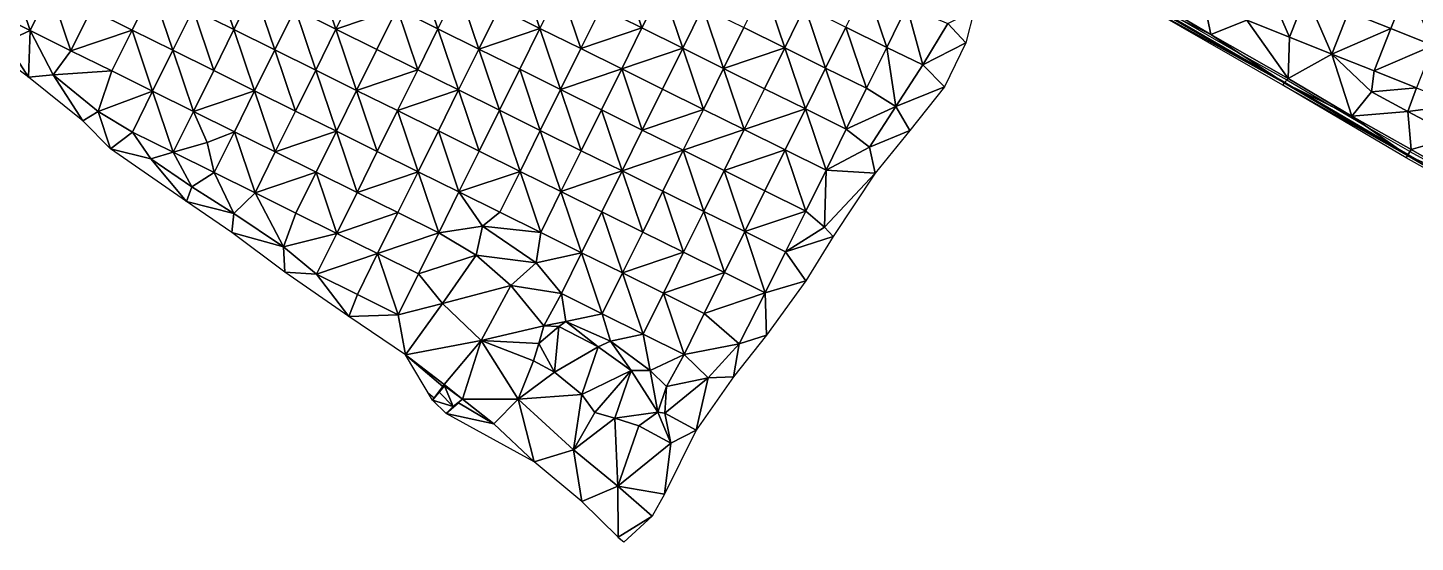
# Model space of a CAD drawing. Extents: x 452550 to 453808, y 451368 to 453069.
# Drawn here: x 453082.1 to 453386.4, y 452101.8 to 452214.6 of the extents above; entities that cross this region are included whole.
import ezdxf

# ---------------------------------------------------------------- set-up
doc = ezdxf.new("R2010")
doc.units = 0
doc.header["$LTSCALE"] = 0.35
doc.header["$MEASUREMENT"] = 0
doc.linetypes.add('DASHED', pattern=[5442.857143, 3628.571429, -1814.285714])
doc.layers.add('Default', color=42, linetype='Continuous', lineweight=25)
doc.layers.add('FPS_Contours-Minor', color=40, linetype='DASHED', lineweight=25)

msp = doc.modelspace()

# ---------------------------------------------------------------- linework, layer by layer
at = {"layer": 'Default', "color": 8, "linetype": 'Continuous', "lineweight": 25}
for points in [[(453082.63, 452213.98, 14.28), (453073.67, 452218.42, 14.36), (453078.1, 452227.38, 14.29)], [(453087.07, 452222.94, 14.29), (453082.63, 452213.98, 14.28), (453078.1, 452227.38, 14.29)], [(453127.35, 452214.16, 14.28), (453118.39, 452218.6, 14.31), (453122.82, 452227.56, 14.31)], [(453131.79, 452223.13, 14.29), (453127.35, 452214.16, 14.28), (453122.82, 452227.56, 14.31)], [(453149.71, 452214.25, 14.26), (453140.75, 452218.69, 14.27), (453145.18, 452227.65, 14.27)], [(453154.15, 452223.22, 14.27), (453149.71, 452214.25, 14.26), (453145.18, 452227.65, 14.27)], [(453172.07, 452214.35, 14.23), (453163.11, 452218.78, 14.26), (453167.55, 452227.74, 14.21)], [(453176.51, 452223.31, 14.18), (453172.07, 452214.35, 14.23), (453167.55, 452227.74, 14.21)], [(453194.43, 452214.44, 14.18), (453185.47, 452218.87, 14.18), (453189.91, 452227.83, 14.21)], [(453198.87, 452223.4, 14.23), (453194.43, 452214.44, 14.18), (453189.91, 452227.83, 14.21)], [(453216.79, 452214.53, 14.23), (453207.83, 452218.96, 14.23), (453212.27, 452227.93, 14.24)], [(453221.23, 452223.49, 14.23), (453216.79, 452214.53, 14.23), (453212.27, 452227.93, 14.24)], [(453349.47, 452216.22, 14.19), (453353.17, 452225.51, 14.12), (453358.76, 452212.52, 14.16)], [(453353.17, 452225.51, 14.12), (453362.46, 452221.81, 14.13), (453358.76, 452212.52, 14.16)], [(453091.59, 452209.55, 14.27), (453082.63, 452213.98, 14.28), (453087.07, 452222.94, 14.29)], [(453096.03, 452218.51, 14.29), (453091.59, 452209.55, 14.27), (453087.07, 452222.94, 14.29)], [(453104.99, 452214.07, 14.27), (453096.03, 452218.51, 14.29), (453109.43, 452223.04, 14.31)], [(453113.95, 452209.64, 14.26), (453104.99, 452214.07, 14.27), (453109.43, 452223.04, 14.31)], [(453118.39, 452218.6, 14.31), (453113.95, 452209.64, 14.26), (453109.43, 452223.04, 14.31)], [(453136.31, 452209.73, 14.27), (453127.35, 452214.16, 14.28), (453131.79, 452223.13, 14.29)], [(453140.75, 452218.69, 14.27), (453136.31, 452209.73, 14.27), (453131.79, 452223.13, 14.29)], [(453163.11, 452218.78, 14.26), (453149.71, 452214.25, 14.26), (453154.15, 452223.22, 14.27)], [(453181.03, 452209.91, 14.23), (453172.07, 452214.35, 14.23), (453176.51, 452223.31, 14.18)], [(453185.47, 452218.87, 14.18), (453181.03, 452209.91, 14.23), (453176.51, 452223.31, 14.18)], [(453203.39, 452210, 14.18), (453194.43, 452214.44, 14.18), (453198.87, 452223.4, 14.23)], [(453207.83, 452218.96, 14.23), (453203.39, 452210, 14.18), (453198.87, 452223.4, 14.23)], [(453225.76, 452210.09, 14.22), (453216.79, 452214.53, 14.23), (453221.23, 452223.49, 14.23)], [(453230.19, 452219.05, 14.21), (453225.76, 452210.09, 14.22), (453221.23, 452223.49, 14.23)], [(453248.12, 452210.18, 14.15), (453239.15, 452214.62, 14.18), (453243.59, 452223.58, 14.2)], [(453252.55, 452219.14, 14.19), (453248.12, 452210.18, 14.15), (453243.59, 452223.58, 14.2)], [(453270.48, 452210.27, 14.18), (453261.51, 452214.71, 14.18), (453265.95, 452223.67, 14.15)], [(453274.91, 452219.23, 14.13), (453270.48, 452210.27, 14.18), (453265.95, 452223.67, 14.15)], [(453357.6, 452202.5, 13.35), (453323.94, 452221.22, 13.25), (453324.23, 452221.75, 13.25)], [(453357.6, 452202.5, 13.35), (453357.3, 452201.98, 13.35), (453323.94, 452221.22, 13.25)], [(453324.23, 452221.75, 13.25), (453325.51, 452222.5, 14.33), (453341.53, 452213.09, 14.43)], [(453341.53, 452213.09, 14.43), (453357.6, 452202.5, 13.35), (453324.23, 452221.75, 13.25)], [(453340.18, 452219.92, 14.21), (453341.53, 452213.09, 14.43), (453325.51, 452222.5, 14.33)], [(453358.76, 452212.52, 14.16), (453362.46, 452221.81, 14.13), (453368.05, 452208.82, 14.14)], [(453362.46, 452221.81, 14.13), (453371.75, 452218.1, 14.13), (453368.05, 452208.82, 14.14)], [(453371.75, 452218.1, 14.13), (453384.74, 452223.69, 14.1), (453381.04, 452214.4, 14.08)], [(453381.04, 452214.4, 14.08), (453384.74, 452223.69, 14.1), (453390.33, 452210.7, 14.04)], [(453384.74, 452223.69, 14.1), (453394.03, 452219.99, 14.02), (453390.33, 452210.7, 14.04)], [(453073.67, 452218.42, 14.36), (453082.63, 452213.98, 14.28), (453077.34, 452211.49, 14.37)], [(453104.99, 452214.07, 14.27), (453091.59, 452209.55, 14.27), (453096.03, 452218.51, 14.29)], [(453122.91, 452205.2, 14.24), (453113.95, 452209.64, 14.26), (453118.39, 452218.6, 14.31)], [(453127.35, 452214.16, 14.28), (453122.91, 452205.2, 14.24), (453118.39, 452218.6, 14.31)], [(453145.28, 452205.29, 14.26), (453136.31, 452209.73, 14.27), (453140.75, 452218.69, 14.27)], [(453149.71, 452214.25, 14.26), (453145.28, 452205.29, 14.26), (453140.75, 452218.69, 14.27)], [(453158.67, 452209.82, 14.26), (453149.71, 452214.25, 14.26), (453163.11, 452218.78, 14.26)], [(453167.64, 452205.38, 14.23), (453158.67, 452209.82, 14.26), (453163.11, 452218.78, 14.26)], [(453172.07, 452214.35, 14.23), (453167.64, 452205.38, 14.23), (453163.11, 452218.78, 14.26)], [(453194.43, 452214.44, 14.18), (453181.03, 452209.91, 14.23), (453185.47, 452218.87, 14.18)], [(453216.79, 452214.53, 14.23), (453203.39, 452210, 14.18), (453207.83, 452218.96, 14.23)], [(453234.72, 452205.66, 14.22), (453225.76, 452210.09, 14.22), (453230.19, 452219.05, 14.21)], [(453239.15, 452214.62, 14.18), (453234.72, 452205.66, 14.22), (453230.19, 452219.05, 14.21)], [(453257.08, 452205.75, 14.15), (453248.12, 452210.18, 14.15), (453252.55, 452219.14, 14.19)], [(453261.51, 452214.71, 14.18), (453257.08, 452205.75, 14.15), (453252.55, 452219.14, 14.19)], [(453270.48, 452210.27, 14.18), (453274.91, 452219.23, 14.13), (453278.41, 452206.43, 14.11)], [(453274.91, 452219.23, 14.13), (453283.85, 452215.49, 14.11), (453278.41, 452206.43, 14.11)], [(453283.85, 452215.49, 14.11), (453289.68, 452218.45, 14.1), (453287.79, 452211.27, 14.12)], [(453340.18, 452219.92, 14.21), (453349.47, 452216.22, 14.19), (453341.53, 452213.09, 14.43)], [(453371.75, 452218.1, 14.13), (453381.04, 452214.4, 14.08), (453368.05, 452208.82, 14.14)], [(453278.41, 452206.43, 14.11), (453283.85, 452215.49, 14.11), (453287.79, 452211.27, 14.12)], [(453349.47, 452216.22, 14.19), (453358.51, 452203.47, 14.3), (453341.53, 452213.09, 14.43)], [(453349.47, 452216.22, 14.19), (453358.76, 452212.52, 14.16), (453358.51, 452203.47, 14.3)], [(453077.34, 452211.49, 14.37), (453082.29, 452203.77, 14.46), (453069.14, 452213.59, 14.45)], [(453077.34, 452211.49, 14.37), (453082.63, 452213.98, 14.28), (453082.29, 452203.77, 14.46)], [(453082.63, 452213.98, 14.28), (453087.74, 452204.26, 14.34), (453082.29, 452203.77, 14.46)], [(453082.63, 452213.98, 14.28), (453091.59, 452209.55, 14.27), (453087.74, 452204.26, 14.34)], [(453100.55, 452205.11, 14.22), (453091.59, 452209.55, 14.27), (453104.99, 452214.07, 14.27)], [(453109.52, 452200.68, 14.2), (453100.55, 452205.11, 14.22), (453104.99, 452214.07, 14.27)], [(453113.95, 452209.64, 14.26), (453109.52, 452200.68, 14.2), (453104.99, 452214.07, 14.27)], [(453131.88, 452200.77, 14.23), (453122.91, 452205.2, 14.24), (453127.35, 452214.16, 14.28)], [(453136.31, 452209.73, 14.27), (453131.88, 452200.77, 14.23), (453127.35, 452214.16, 14.28)], [(453154.24, 452200.86, 14.28), (453145.28, 452205.29, 14.26), (453149.71, 452214.25, 14.26)], [(453158.67, 452209.82, 14.26), (453154.24, 452200.86, 14.28), (453149.71, 452214.25, 14.26)], [(453176.6, 452200.95, 14.24), (453167.64, 452205.38, 14.23), (453172.07, 452214.35, 14.23)], [(453181.03, 452209.91, 14.23), (453176.6, 452200.95, 14.24), (453172.07, 452214.35, 14.23)], [(453190, 452205.47, 14.22), (453181.03, 452209.91, 14.23), (453194.43, 452214.44, 14.18)], [(453198.96, 452201.04, 14.2), (453190, 452205.47, 14.22), (453194.43, 452214.44, 14.18)], [(453203.39, 452210, 14.18), (453198.96, 452201.04, 14.2), (453194.43, 452214.44, 14.18)], [(453212.36, 452205.56, 14.16), (453203.39, 452210, 14.18), (453216.79, 452214.53, 14.23)], [(453225.76, 452210.09, 14.22), (453212.36, 452205.56, 14.16), (453216.79, 452214.53, 14.23)], [(453248.12, 452210.18, 14.15), (453234.72, 452205.66, 14.22), (453239.15, 452214.62, 14.18)], [(453266.04, 452201.31, 14.14), (453257.08, 452205.75, 14.15), (453261.51, 452214.71, 14.18)], [(453270.48, 452210.27, 14.18), (453266.04, 452201.31, 14.14), (453261.51, 452214.71, 14.18)], [(453358.51, 452203.47, 14.3), (453357.6, 452202.5, 13.35), (453341.53, 452213.09, 14.43)], [(453358.76, 452212.52, 14.16), (453368.05, 452208.82, 14.14), (453358.51, 452203.47, 14.3)], [(453368.05, 452208.82, 14.14), (453381.04, 452214.4, 14.08), (453377.34, 452205.11, 14.11)], [(453381.04, 452214.4, 14.08), (453390.33, 452210.7, 14.04), (453377.34, 452205.11, 14.11)], [(453091.59, 452209.55, 14.27), (453100.55, 452205.11, 14.22), (453087.74, 452204.26, 14.34)], [(453118.48, 452196.24, 14.19), (453109.52, 452200.68, 14.2), (453113.95, 452209.64, 14.26)], [(453122.91, 452205.2, 14.24), (453118.48, 452196.24, 14.19), (453113.95, 452209.64, 14.26)], [(453140.84, 452196.33, 14.23), (453131.88, 452200.77, 14.23), (453136.31, 452209.73, 14.27)], [(453145.28, 452205.29, 14.26), (453140.84, 452196.33, 14.23), (453136.31, 452209.73, 14.27)], [(453167.64, 452205.38, 14.23), (453154.24, 452200.86, 14.28), (453158.67, 452209.82, 14.26)], [(453185.56, 452196.51, 14.22), (453176.6, 452200.95, 14.24), (453181.03, 452209.91, 14.23)], [(453190, 452205.47, 14.22), (453185.56, 452196.51, 14.22), (453181.03, 452209.91, 14.23)], [(453212.36, 452205.56, 14.16), (453198.96, 452201.04, 14.2), (453203.39, 452210, 14.18)], [(453221.32, 452201.13, 14.17), (453212.36, 452205.56, 14.16), (453225.76, 452210.09, 14.22)], [(453230.28, 452196.69, 14.17), (453221.32, 452201.13, 14.17), (453225.76, 452210.09, 14.22)], [(453234.72, 452205.66, 14.22), (453230.28, 452196.69, 14.17), (453225.76, 452210.09, 14.22)], [(453243.68, 452201.22, 14.19), (453234.72, 452205.66, 14.22), (453248.12, 452210.18, 14.15)], [(453252.64, 452196.78, 14.14), (453243.68, 452201.22, 14.19), (453248.12, 452210.18, 14.15)], [(453257.08, 452205.75, 14.15), (453252.64, 452196.78, 14.14), (453248.12, 452210.18, 14.15)], [(453266.04, 452201.31, 14.14), (453270.48, 452210.27, 14.18), (453272.46, 452197.3, 14.09)], [(453270.48, 452210.27, 14.18), (453278.41, 452206.43, 14.11), (453272.46, 452197.3, 14.09)], [(453278.41, 452206.43, 14.11), (453287.79, 452211.27, 14.12), (453283.14, 452201.64, 14.22)], [(453377.34, 452205.11, 14.11), (453390.33, 452210.7, 14.04), (453386.63, 452201.41, 14.06)], [(453272.46, 452197.3, 14.09), (453278.41, 452206.43, 14.11), (453283.14, 452201.64, 14.22)], [(453368.05, 452208.82, 14.14), (453372.44, 452195.24, 14.28), (453358.51, 452203.47, 14.3)], [(453368.05, 452208.82, 14.14), (453377.34, 452205.11, 14.11), (453376.74, 452200.55, 14.15)], [(453368.05, 452208.82, 14.14), (453376.74, 452200.55, 14.15), (453372.44, 452195.24, 14.28)], [(453087.74, 452204.26, 14.34), (453094.2, 452194.17, 14.39), (453082.29, 452203.77, 14.46)], [(453100.55, 452205.11, 14.22), (453097.56, 452196.24, 14.32), (453087.74, 452204.26, 14.34)], [(453087.74, 452204.26, 14.34), (453097.56, 452196.24, 14.32), (453094.2, 452194.17, 14.39)], [(453100.55, 452205.11, 14.22), (453109.52, 452200.68, 14.2), (453097.56, 452196.24, 14.32)], [(453131.88, 452200.77, 14.23), (453118.48, 452196.24, 14.19), (453122.91, 452205.2, 14.24)], [(453149.8, 452191.89, 14.24), (453140.84, 452196.33, 14.23), (453145.28, 452205.29, 14.26)], [(453154.24, 452200.86, 14.28), (453149.8, 452191.89, 14.24), (453145.28, 452205.29, 14.26)], [(453163.2, 452196.42, 14.26), (453154.24, 452200.86, 14.28), (453167.64, 452205.38, 14.23)], [(453176.6, 452200.95, 14.24), (453163.2, 452196.42, 14.26), (453167.64, 452205.38, 14.23)], [(453194.52, 452192.08, 14.2), (453185.56, 452196.51, 14.22), (453190, 452205.47, 14.22)], [(453198.96, 452201.04, 14.2), (453194.52, 452192.08, 14.2), (453190, 452205.47, 14.22)], [(453207.92, 452196.6, 14.19), (453198.96, 452201.04, 14.2), (453212.36, 452205.56, 14.16)], [(453216.88, 452192.17, 14.16), (453207.92, 452196.6, 14.19), (453212.36, 452205.56, 14.16)], [(453221.32, 452201.13, 14.17), (453216.88, 452192.17, 14.16), (453212.36, 452205.56, 14.16)], [(453239.24, 452192.26, 14.13), (453230.28, 452196.69, 14.17), (453234.72, 452205.66, 14.22)], [(453243.68, 452201.22, 14.19), (453239.24, 452192.26, 14.13), (453234.72, 452205.66, 14.22)], [(453261.6, 452192.35, 14.12), (453252.64, 452196.78, 14.14), (453257.08, 452205.75, 14.15)], [(453266.04, 452201.31, 14.14), (453261.6, 452192.35, 14.12), (453257.08, 452205.75, 14.15)], [(453357.6, 452202.5, 13.35), (453358.51, 452203.47, 14.3), (453372.44, 452195.24, 14.28)], [(453377.34, 452205.11, 14.11), (453386.63, 452201.41, 14.06), (453376.74, 452200.55, 14.15)], [(453109.52, 452200.68, 14.2), (453105.08, 452191.71, 14.3), (453097.56, 452196.24, 14.32)], [(453114.04, 452187.28, 14.27), (453105.08, 452191.71, 14.3), (453109.52, 452200.68, 14.2)], [(453118.48, 452196.24, 14.19), (453114.04, 452187.28, 14.27), (453109.52, 452200.68, 14.2)], [(453127.44, 452191.8, 14.17), (453118.48, 452196.24, 14.19), (453131.88, 452200.77, 14.23)], [(453136.4, 452187.37, 14.16), (453127.44, 452191.8, 14.17), (453131.88, 452200.77, 14.23)], [(453140.84, 452196.33, 14.23), (453136.4, 452187.37, 14.16), (453131.88, 452200.77, 14.23)], [(453158.76, 452187.46, 14.22), (453149.8, 452191.89, 14.24), (453154.24, 452200.86, 14.28)], [(453163.2, 452196.42, 14.26), (453158.76, 452187.46, 14.22), (453154.24, 452200.86, 14.28)], [(453172.16, 452191.98, 14.26), (453163.2, 452196.42, 14.26), (453176.6, 452200.95, 14.24)], [(453181.12, 452187.55, 14.24), (453172.16, 452191.98, 14.26), (453176.6, 452200.95, 14.24)], [(453185.56, 452196.51, 14.22), (453181.12, 452187.55, 14.24), (453176.6, 452200.95, 14.24)], [(453203.49, 452187.64, 14.18), (453194.52, 452192.08, 14.2), (453198.96, 452201.04, 14.2)], [(453207.92, 452196.6, 14.19), (453203.49, 452187.64, 14.18), (453198.96, 452201.04, 14.2)], [(453230.28, 452196.69, 14.17), (453216.88, 452192.17, 14.16), (453221.32, 452201.13, 14.17)], [(453252.64, 452196.78, 14.14), (453239.24, 452192.26, 14.13), (453243.68, 452201.22, 14.19)], [(453261.6, 452192.35, 14.12), (453266.04, 452201.31, 14.14), (453272.46, 452197.3, 14.09)], [(453272.46, 452197.3, 14.09), (453283.14, 452201.64, 14.22), (453275.53, 452192.04, 14.03)], [(453384.65, 452186.58, 13.32), (453357.3, 452201.98, 13.35), (453357.6, 452202.5, 13.35)], [(453384.65, 452186.58, 13.32), (453384.35, 452186.06, 13.32), (453357.3, 452201.98, 13.35)], [(453372.44, 452195.24, 14.28), (453384.65, 452186.58, 13.32), (453357.6, 452202.5, 13.35)], [(453376.74, 452200.55, 14.15), (453384.75, 452196.2, 14.09), (453372.44, 452195.24, 14.28)], [(453386.63, 452201.41, 14.06), (453384.75, 452196.2, 14.09), (453376.74, 452200.55, 14.15)], [(453386.63, 452201.41, 14.06), (453395.92, 452197.71, 13.99), (453384.75, 452196.2, 14.09)], [(453248.21, 452187.82, 14.09), (453239.24, 452192.26, 14.13), (453252.64, 452196.78, 14.14)], [(453257.17, 452183.39, 14.09), (453248.21, 452187.82, 14.09), (453252.64, 452196.78, 14.14)], [(453261.6, 452192.35, 14.12), (453257.17, 452183.39, 14.09), (453252.64, 452196.78, 14.14)], [(453261.6, 452192.35, 14.12), (453272.46, 452197.3, 14.09), (453266.71, 452188.44, 14.04)], [(453266.71, 452188.44, 14.04), (453272.46, 452197.3, 14.09), (453275.53, 452192.04, 14.03)], [(453384.75, 452196.2, 14.09), (453395.92, 452197.71, 13.99), (453395.18, 452190.66, 14.03)], [(453097.56, 452196.24, 14.32), (453100.26, 452188.07, 14.45), (453094.2, 452194.17, 14.39)], [(453097.56, 452196.24, 14.32), (453105.08, 452191.71, 14.3), (453100.26, 452188.07, 14.45)], [(453114.04, 452187.28, 14.27), (453118.48, 452196.24, 14.19), (453121.46, 452189.46, 14.21)], [(453118.48, 452196.24, 14.19), (453127.44, 452191.8, 14.17), (453121.46, 452189.46, 14.21)], [(453149.8, 452191.89, 14.24), (453136.4, 452187.37, 14.16), (453140.84, 452196.33, 14.23)], [(453167.73, 452183.02, 14.22), (453158.76, 452187.46, 14.22), (453163.2, 452196.42, 14.26)], [(453172.16, 452191.98, 14.26), (453167.73, 452183.02, 14.22), (453163.2, 452196.42, 14.26)], [(453190.09, 452183.11, 14.21), (453181.12, 452187.55, 14.24), (453185.56, 452196.51, 14.22)], [(453194.52, 452192.08, 14.2), (453190.09, 452183.11, 14.21), (453185.56, 452196.51, 14.22)], [(453212.45, 452183.2, 14.17), (453203.49, 452187.64, 14.18), (453207.92, 452196.6, 14.19)], [(453216.88, 452192.17, 14.16), (453212.45, 452183.2, 14.17), (453207.92, 452196.6, 14.19)], [(453225.85, 452187.73, 14.15), (453216.88, 452192.17, 14.16), (453230.28, 452196.69, 14.17)], [(453239.24, 452192.26, 14.13), (453225.85, 452187.73, 14.15), (453230.28, 452196.69, 14.17)], [(453384.75, 452196.2, 14.09), (453385.45, 452187.88, 14.3), (453372.44, 452195.24, 14.28)], [(453372.44, 452195.24, 14.28), (453385.45, 452187.88, 14.3), (453384.65, 452186.58, 13.32)], [(453384.75, 452196.2, 14.09), (453395.18, 452190.66, 14.03), (453385.45, 452187.88, 14.3)], [(453105.08, 452191.71, 14.3), (453109.13, 452185.82, 14.31), (453100.26, 452188.07, 14.45)], [(453105.08, 452191.71, 14.3), (453114.04, 452187.28, 14.27), (453109.13, 452185.82, 14.31)], [(453127.44, 452191.8, 14.17), (453123.01, 452182.84, 14.22), (453121.46, 452189.46, 14.21)], [(453131.97, 452178.41, 14.23), (453123.01, 452182.84, 14.22), (453127.44, 452191.8, 14.17)], [(453136.4, 452187.37, 14.16), (453131.97, 452178.41, 14.23), (453127.44, 452191.8, 14.17)], [(453145.37, 452182.93, 14.17), (453136.4, 452187.37, 14.16), (453149.8, 452191.89, 14.24)], [(453154.33, 452178.5, 14.16), (453145.37, 452182.93, 14.17), (453149.8, 452191.89, 14.24)], [(453158.76, 452187.46, 14.22), (453154.33, 452178.5, 14.16), (453149.8, 452191.89, 14.24)], [(453176.69, 452178.59, 14.22), (453167.73, 452183.02, 14.22), (453172.16, 452191.98, 14.26)], [(453181.12, 452187.55, 14.24), (453176.69, 452178.59, 14.22), (453172.16, 452191.98, 14.26)], [(453199.05, 452178.68, 14.19), (453190.09, 452183.11, 14.21), (453194.52, 452192.08, 14.2)], [(453203.49, 452187.64, 14.18), (453199.05, 452178.68, 14.19), (453194.52, 452192.08, 14.2)], [(453225.85, 452187.73, 14.15), (453212.45, 452183.2, 14.17), (453216.88, 452192.17, 14.16)], [(453234.81, 452183.29, 14.12), (453225.85, 452187.73, 14.15), (453239.24, 452192.26, 14.13)], [(453248.21, 452187.82, 14.09), (453234.81, 452183.29, 14.12), (453239.24, 452192.26, 14.13)], [(453257.17, 452183.39, 14.09), (453261.6, 452192.35, 14.12), (453266.71, 452188.44, 14.04)], [(453266.71, 452188.44, 14.04), (453275.53, 452192.04, 14.03), (453267.92, 452182.72, 14.13)], [(453395.18, 452190.66, 14.03), (453398.06, 452180.67, 14.19), (453385.45, 452187.88, 14.3)], [(453109.13, 452185.82, 14.31), (453116.96, 452176.48, 14.37), (453100.26, 452188.07, 14.45)], [(453123.01, 452182.84, 14.22), (453114.04, 452187.28, 14.27), (453121.46, 452189.46, 14.21)], [(453212.45, 452183.2, 14.17), (453199.05, 452178.68, 14.19), (453203.49, 452187.64, 14.18)], [(453221.41, 452178.77, 14.15), (453212.45, 452183.2, 14.17), (453225.85, 452187.73, 14.15)], [(453230.37, 452174.33, 14.13), (453221.41, 452178.77, 14.15), (453225.85, 452187.73, 14.15)], [(453234.81, 452183.29, 14.12), (453230.37, 452174.33, 14.13), (453225.85, 452187.73, 14.15)], [(453243.77, 452178.86, 14.09), (453234.81, 452183.29, 14.12), (453248.21, 452187.82, 14.09)], [(453252.73, 452174.42, 14.09), (453243.77, 452178.86, 14.09), (453248.21, 452187.82, 14.09)], [(453257.17, 452183.39, 14.09), (453252.73, 452174.42, 14.09), (453248.21, 452187.82, 14.09)], [(453257.17, 452183.39, 14.09), (453266.71, 452188.44, 14.04), (453267.92, 452182.72, 14.13)], [(453385.45, 452187.88, 14.3), (453398.06, 452180.67, 14.19), (453384.65, 452186.58, 13.32)], [(453114.04, 452187.28, 14.27), (453118.09, 452179.74, 14.23), (453109.13, 452185.82, 14.31)], [(453109.13, 452185.82, 14.31), (453118.09, 452179.74, 14.23), (453116.96, 452176.48, 14.37)], [(453114.04, 452187.28, 14.27), (453123.01, 452182.84, 14.22), (453118.09, 452179.74, 14.23)], [(453145.37, 452182.93, 14.17), (453131.97, 452178.41, 14.23), (453136.4, 452187.37, 14.16)], [(453167.73, 452183.02, 14.22), (453154.33, 452178.5, 14.16), (453158.76, 452187.46, 14.22)], [(453190.09, 452183.11, 14.21), (453176.69, 452178.59, 14.22), (453181.12, 452187.55, 14.24)], [(453411.48, 452170.91, 13.36), (453384.35, 452186.06, 13.32), (453384.65, 452186.58, 13.32)], [(453398.06, 452180.67, 14.19), (453411.79, 452171.43, 13.36), (453384.65, 452186.58, 13.32)], [(453411.79, 452171.43, 13.36), (453411.48, 452170.91, 13.36), (453384.65, 452186.58, 13.32)], [(453123.01, 452182.84, 14.22), (453127.35, 452173.89, 14.27), (453118.09, 452179.74, 14.23)], [(453123.01, 452182.84, 14.22), (453131.97, 452178.41, 14.23), (453127.35, 452173.89, 14.27)], [(453140.93, 452173.97, 14.22), (453131.97, 452178.41, 14.23), (453145.37, 452182.93, 14.17)], [(453149.89, 452169.53, 14.2), (453140.93, 452173.97, 14.22), (453145.37, 452182.93, 14.17)], [(453154.33, 452178.5, 14.16), (453149.89, 452169.53, 14.2), (453145.37, 452182.93, 14.17)], [(453163.29, 452174.06, 14.16), (453154.33, 452178.5, 14.16), (453167.73, 452183.02, 14.22)], [(453172.25, 452169.62, 14.17), (453163.29, 452174.06, 14.16), (453167.73, 452183.02, 14.22)], [(453176.69, 452178.59, 14.22), (453172.25, 452169.62, 14.17), (453167.73, 452183.02, 14.22)], [(453185.65, 452174.15, 14.19), (453176.69, 452178.59, 14.22), (453190.09, 452183.11, 14.21)], [(453194.61, 452169.72, 14.18), (453185.65, 452174.15, 14.19), (453190.09, 452183.11, 14.21)], [(453199.05, 452178.68, 14.19), (453194.61, 452169.72, 14.18), (453190.09, 452183.11, 14.21)], [(453208.01, 452174.24, 14.18), (453199.05, 452178.68, 14.19), (453212.45, 452183.2, 14.17)], [(453216.97, 452169.81, 14.16), (453208.01, 452174.24, 14.18), (453212.45, 452183.2, 14.17)], [(453221.41, 452178.77, 14.15), (453216.97, 452169.81, 14.16), (453212.45, 452183.2, 14.17)], [(453239.33, 452169.9, 14.1), (453230.37, 452174.33, 14.13), (453234.81, 452183.29, 14.12)], [(453243.77, 452178.86, 14.09), (453239.33, 452169.9, 14.1), (453234.81, 452183.29, 14.12)], [(453252.73, 452174.42, 14.09), (453257.17, 452183.39, 14.09), (453256.87, 452170.91, 14.01)], [(453256.87, 452170.91, 14.01), (453257.17, 452183.39, 14.09), (453267.92, 452182.72, 14.13)], [(453256.87, 452170.91, 14.01), (453267.92, 452182.72, 14.13), (453258.75, 452168.85, 14.15)], [(453118.09, 452179.74, 14.23), (453127.35, 452173.89, 14.27), (453116.96, 452176.48, 14.37)], [(453163.29, 452174.06, 14.16), (453149.89, 452169.53, 14.2), (453154.33, 452178.5, 14.16)], [(453172.25, 452169.62, 14.17), (453176.69, 452178.59, 14.22), (453181.81, 452171.11, 14.21)], [(453176.69, 452178.59, 14.22), (453185.65, 452174.15, 14.19), (453181.81, 452171.11, 14.21)], [(453203.58, 452165.28, 14.16), (453194.61, 452169.72, 14.18), (453199.05, 452178.68, 14.19)], [(453208.01, 452174.24, 14.18), (453203.58, 452165.28, 14.16), (453199.05, 452178.68, 14.19)], [(453225.94, 452165.37, 14.11), (453216.97, 452169.81, 14.16), (453221.41, 452178.77, 14.15)], [(453230.37, 452174.33, 14.13), (453225.94, 452165.37, 14.11), (453221.41, 452178.77, 14.15)], [(453252.73, 452174.42, 14.09), (453239.33, 452169.9, 14.1), (453243.77, 452178.86, 14.09)], [(453127.35, 452173.89, 14.27), (453126.85, 452169.71, 14.36), (453116.96, 452176.48, 14.37)], [(453131.97, 452178.41, 14.23), (453138.19, 452166.54, 14.27), (453127.35, 452173.89, 14.27)], [(453131.97, 452178.41, 14.23), (453140.93, 452173.97, 14.22), (453138.19, 452166.54, 14.27)], [(453127.35, 452173.89, 14.27), (453138.19, 452166.54, 14.27), (453126.85, 452169.71, 14.36)], [(453140.93, 452173.97, 14.22), (453149.89, 452169.53, 14.2), (453138.19, 452166.54, 14.27)], [(453158.85, 452165.1, 14.28), (453149.89, 452169.53, 14.2), (453163.29, 452174.06, 14.16)], [(453172.25, 452169.62, 14.17), (453158.85, 452165.1, 14.28), (453163.29, 452174.06, 14.16)], [(453185.65, 452174.15, 14.19), (453194.61, 452169.72, 14.18), (453181.81, 452171.11, 14.21)], [(453212.54, 452160.84, 14.13), (453203.58, 452165.28, 14.16), (453208.01, 452174.24, 14.18)], [(453216.97, 452169.81, 14.16), (453212.54, 452160.84, 14.13), (453208.01, 452174.24, 14.18)], [(453234.9, 452160.93, 14.11), (453225.94, 452165.37, 14.11), (453230.37, 452174.33, 14.13)], [(453239.33, 452169.9, 14.1), (453234.9, 452160.93, 14.11), (453230.37, 452174.33, 14.13)], [(453248.3, 452165.46, 14.1), (453239.33, 452169.9, 14.1), (453252.73, 452174.42, 14.09)], [(453248.3, 452165.46, 14.1), (453252.73, 452174.42, 14.09), (453256.87, 452170.91, 14.01)], [(453138.19, 452166.54, 14.27), (453138.52, 452161, 14.38), (453126.85, 452169.71, 14.36)], [(453149.89, 452169.53, 14.2), (453145.46, 452160.57, 14.23), (453138.19, 452166.54, 14.27)], [(453158.85, 452165.1, 14.28), (453145.46, 452160.57, 14.23), (453149.89, 452169.53, 14.2)], [(453167.82, 452160.66, 14.19), (453158.85, 452165.1, 14.28), (453172.25, 452169.62, 14.17)], [(453180.45, 452164.74, 14.24), (453167.82, 452160.66, 14.19), (453172.25, 452169.62, 14.17)], [(453180.45, 452164.74, 14.24), (453172.25, 452169.62, 14.17), (453181.81, 452171.11, 14.21)], [(453180.45, 452164.74, 14.24), (453181.81, 452171.11, 14.21), (453193.62, 452163.08, 14.21)], [(453194.61, 452169.72, 14.18), (453193.62, 452163.08, 14.21), (453181.81, 452171.11, 14.21)], [(453194.61, 452169.72, 14.18), (453203.58, 452165.28, 14.16), (453193.62, 452163.08, 14.21)], [(453225.94, 452165.37, 14.11), (453212.54, 452160.84, 14.13), (453216.97, 452169.81, 14.16)], [(453243.86, 452156.5, 14.07), (453234.9, 452160.93, 14.11), (453239.33, 452169.9, 14.1)], [(453248.3, 452165.46, 14.1), (453243.86, 452156.5, 14.07), (453239.33, 452169.9, 14.1)], [(453248.3, 452165.46, 14.1), (453256.87, 452170.91, 14.01), (453258.75, 452168.85, 14.15)], [(453138.19, 452166.54, 14.27), (453145.46, 452160.57, 14.23), (453138.52, 452161, 14.38)], [(453248.3, 452165.46, 14.1), (453258.75, 452168.85, 14.15), (453252.73, 452159.12, 14.15)], [(453154.42, 452156.14, 14.24), (453145.46, 452160.57, 14.23), (453158.85, 452165.1, 14.28)], [(453163.38, 452151.7, 14.28), (453154.42, 452156.14, 14.24), (453158.85, 452165.1, 14.28)], [(453167.82, 452160.66, 14.19), (453163.38, 452151.7, 14.28), (453158.85, 452165.1, 14.28)], [(453173.1, 452154.15, 14.44), (453167.82, 452160.66, 14.19), (453180.45, 452164.74, 14.24)], [(453173.1, 452154.15, 14.44), (453180.45, 452164.74, 14.24), (453188.03, 452158.1, 14.26)], [(453188.03, 452158.1, 14.26), (453180.45, 452164.74, 14.24), (453193.62, 452163.08, 14.21)], [(453203.58, 452165.28, 14.16), (453199.14, 452156.32, 14.16), (453193.62, 452163.08, 14.21)], [(453208.1, 452151.88, 14.12), (453199.14, 452156.32, 14.16), (453203.58, 452165.28, 14.16)], [(453212.54, 452160.84, 14.13), (453208.1, 452151.88, 14.12), (453203.58, 452165.28, 14.16)], [(453221.5, 452156.41, 14.09), (453212.54, 452160.84, 14.13), (453225.94, 452165.37, 14.11)], [(453234.9, 452160.93, 14.11), (453221.5, 452156.41, 14.09), (453225.94, 452165.37, 14.11)], [(453243.86, 452156.5, 14.07), (453248.3, 452165.46, 14.1), (453252.73, 452159.12, 14.15)], [(453145.46, 452160.57, 14.23), (453152.51, 452151.28, 14.3), (453138.52, 452161, 14.38)], [(453145.46, 452160.57, 14.23), (453154.42, 452156.14, 14.24), (453152.51, 452151.28, 14.3)], [(453173.1, 452154.15, 14.44), (453163.38, 452151.7, 14.28), (453167.82, 452160.66, 14.19)], [(453188.03, 452158.1, 14.26), (453193.62, 452163.08, 14.21), (453199.14, 452156.32, 14.16)], [(453217.06, 452147.45, 14.09), (453208.1, 452151.88, 14.12), (453212.54, 452160.84, 14.13)], [(453221.5, 452156.41, 14.09), (453217.06, 452147.45, 14.09), (453212.54, 452160.84, 14.13)], [(453230.46, 452151.97, 14.12), (453221.5, 452156.41, 14.09), (453234.9, 452160.93, 14.11)], [(453243.86, 452156.5, 14.07), (453230.46, 452151.97, 14.12), (453234.9, 452160.93, 14.11)], [(453173.1, 452154.15, 14.44), (453188.03, 452158.1, 14.26), (453181.55, 452146.05, 14.16)], [(453181.55, 452146.05, 14.16), (453188.03, 452158.1, 14.26), (453195.28, 452149.29, 14.18)], [(453188.03, 452158.1, 14.26), (453199.14, 452156.32, 14.16), (453195.28, 452149.29, 14.18)], [(453243.86, 452156.5, 14.07), (453252.73, 452159.12, 14.15), (453244.12, 452147.25, 14.12)], [(453154.42, 452156.14, 14.24), (453163.38, 452151.7, 14.28), (453152.51, 452151.28, 14.3)], [(453173.1, 452154.15, 14.44), (453164.95, 452142.94, 14.32), (453163.38, 452151.7, 14.28)], [(453173.1, 452154.15, 14.44), (453181.55, 452146.05, 14.16), (453164.95, 452142.94, 14.32)], [(453195.28, 452149.29, 14.18), (453199.14, 452156.32, 14.16), (453200.14, 452150.22, 14.14)], [(453199.14, 452156.32, 14.16), (453208.1, 452151.88, 14.12), (453200.14, 452150.22, 14.14)], [(453226.03, 452143.01, 14.14), (453217.06, 452147.45, 14.09), (453221.5, 452156.41, 14.09)], [(453230.46, 452151.97, 14.12), (453226.03, 452143.01, 14.14), (453221.5, 452156.41, 14.09)], [(453230.46, 452151.97, 14.12), (453243.86, 452156.5, 14.07), (453238.1, 452145.33, 14.06)], [(453238.1, 452145.33, 14.06), (453243.86, 452156.5, 14.07), (453244.12, 452147.25, 14.12)], [(453163.38, 452151.7, 14.28), (453164.95, 452142.94, 14.32), (453152.51, 452151.28, 14.3)], [(453200.14, 452150.22, 14.14), (453208.1, 452151.88, 14.12), (453209.93, 452145.89, 14.12)], [(453208.1, 452151.88, 14.12), (453217.06, 452147.45, 14.09), (453209.93, 452145.89, 14.12)], [(453226.03, 452143.01, 14.14), (453230.46, 452151.97, 14.12), (453238.1, 452145.33, 14.06)], [(453181.55, 452146.05, 14.16), (453195.28, 452149.29, 14.18), (453194.21, 452145.42, 14)], [(453198.59, 452149.13, 14.14), (453194.21, 452145.42, 14), (453195.28, 452149.29, 14.18)], [(453194.21, 452145.42, 14), (453198.59, 452149.13, 14.14), (453197.62, 452139.13, 14.08)], [(453198.59, 452149.13, 14.14), (453195.28, 452149.29, 14.18), (453200.14, 452150.22, 14.14)], [(453198.59, 452149.13, 14.14), (453207.18, 452144.66, 14.13), (453197.62, 452139.13, 14.08)], [(453207.18, 452144.66, 14.13), (453198.59, 452149.13, 14.14), (453200.14, 452150.22, 14.14)], [(453207.18, 452144.66, 14.13), (453200.14, 452150.22, 14.14), (453209.93, 452145.89, 14.12)], [(453181.55, 452146.05, 14.16), (453173.44, 452136.38, 14.19), (453164.95, 452142.94, 14.32)], [(453181.55, 452146.05, 14.16), (453177.47, 452133.23, 14.32), (453173.44, 452136.38, 14.19)], [(453181.55, 452146.05, 14.16), (453189.7, 452133.22, 14.22), (453177.47, 452133.23, 14.32)], [(453181.55, 452146.05, 14.16), (453193.03, 452141.63, 14.15), (453189.7, 452133.22, 14.22)], [(453181.55, 452146.05, 14.16), (453194.21, 452145.42, 14), (453193.03, 452141.63, 14.15)], [(453193.03, 452141.63, 14.15), (453194.21, 452145.42, 14), (453197.62, 452139.13, 14.08)], [(453214.41, 452139.49, 14.09), (453207.18, 452144.66, 14.13), (453209.93, 452145.89, 14.12)], [(453209.93, 452145.89, 14.12), (453217.06, 452147.45, 14.09), (453218.63, 452139.44, 14.13)], [(453214.41, 452139.49, 14.09), (453209.93, 452145.89, 14.12), (453218.63, 452139.44, 14.13)], [(453217.06, 452147.45, 14.09), (453226.03, 452143.01, 14.14), (453218.63, 452139.44, 14.13)], [(453226.03, 452143.01, 14.14), (453238.1, 452145.33, 14.06), (453231.33, 452137.86, 14.09)], [(453231.33, 452137.86, 14.09), (453238.1, 452145.33, 14.06), (453236.85, 452138.08, 14.16)], [(453238.1, 452145.33, 14.06), (453244.12, 452147.25, 14.12), (453236.85, 452138.08, 14.16)], [(453173.44, 452136.38, 14.19), (453173.12, 452135.94, 14.31), (453164.95, 452142.94, 14.32)], [(453170.89, 452132.99, 14.53), (453164.95, 452142.94, 14.32), (453173.12, 452135.94, 14.31)], [(453207.18, 452144.66, 14.13), (453203.63, 452134.24, 14.08), (453197.62, 452139.13, 14.08)], [(453207.18, 452144.66, 14.13), (453214.41, 452139.49, 14.09), (453203.63, 452134.24, 14.08)], [(453218.63, 452139.44, 14.13), (453226.03, 452143.01, 14.14), (453222.19, 452135.98, 14.19)], [(453226.03, 452143.01, 14.14), (453231.33, 452137.86, 14.09), (453222.19, 452135.98, 14.19)], [(453189.7, 452133.22, 14.22), (453193.03, 452141.63, 14.15), (453197.62, 452139.13, 14.08)], [(453203.63, 452134.24, 14.08), (453189.7, 452133.22, 14.22), (453197.62, 452139.13, 14.08)], [(453214.41, 452139.49, 14.09), (453206.46, 452130.31, 14.11), (453203.63, 452134.24, 14.08)], [(453214.41, 452139.49, 14.09), (453210.85, 452129.06, 14.05), (453206.46, 452130.31, 14.11)], [(453214.41, 452139.49, 14.09), (453220.27, 452130.36, 14.2), (453210.85, 452129.06, 14.05)], [(453214.41, 452139.49, 14.09), (453218.63, 452139.44, 14.13), (453220.27, 452130.36, 14.2)], [(453218.63, 452139.44, 14.13), (453222.19, 452135.98, 14.19), (453220.27, 452130.36, 14.2)], [(453172.33, 452134.76, 14.25), (453170.89, 452132.99, 14.53), (453173.12, 452135.94, 14.31)], [(453175.44, 452131.58, 14.16), (453172.33, 452134.76, 14.25), (453173.53, 452136.11, 14.3)], [(453172.33, 452134.76, 14.25), (453173.12, 452135.94, 14.31), (453173.53, 452136.11, 14.3)], [(453173.53, 452136.11, 14.3), (453173.12, 452135.94, 14.31), (453173.44, 452136.38, 14.19)], [(453177.47, 452133.23, 14.32), (453173.53, 452136.11, 14.3), (453173.44, 452136.38, 14.19)], [(453173.53, 452136.11, 14.3), (453177.47, 452133.23, 14.32), (453175.44, 452131.58, 14.16)], [(453222.19, 452135.98, 14.19), (453221.81, 452130.15, 14.17), (453220.27, 452130.36, 14.2)], [(453231.33, 452137.86, 14.09), (453221.81, 452130.15, 14.17), (453222.19, 452135.98, 14.19)], [(453221.81, 452130.15, 14.17), (453231.33, 452137.86, 14.09), (453228.72, 452126.37, 14.16)], [(453231.33, 452137.86, 14.09), (453236.85, 452138.08, 14.16), (453228.72, 452126.37, 14.16)], [(453170.9, 452132.97, 14.53), (453170.89, 452132.99, 14.53), (453172.33, 452134.76, 14.25)], [(453175.44, 452131.58, 14.16), (453170.9, 452132.97, 14.53), (453172.33, 452134.76, 14.25)], [(453175.44, 452131.58, 14.16), (453173.9, 452130.05, 14.37), (453170.9, 452132.97, 14.53)], [(453177.47, 452133.23, 14.32), (453176.6, 452132.39, 14.19), (453175.44, 452131.58, 14.16)], [(453177.47, 452133.23, 14.32), (453184.34, 452127.78, 14.25), (453176.6, 452132.39, 14.19)], [(453189.7, 452133.22, 14.22), (453184.34, 452127.78, 14.25), (453177.47, 452133.23, 14.32)], [(453189.7, 452133.22, 14.22), (453193.16, 452119.43, 14.3), (453184.34, 452127.78, 14.25)], [(453201.83, 452122.09, 14.19), (453189.7, 452133.22, 14.22), (453203.63, 452134.24, 14.08)], [(453189.7, 452133.22, 14.22), (453201.83, 452122.09, 14.19), (453193.16, 452119.43, 14.3)], [(453206.46, 452130.31, 14.11), (453201.83, 452122.09, 14.19), (453203.63, 452134.24, 14.08)], [(453175.44, 452131.58, 14.16), (453173.91, 452130.05, 14.38), (453173.9, 452130.05, 14.37)], [(453175.44, 452131.58, 14.16), (453176.6, 452132.39, 14.19), (453173.91, 452130.05, 14.38)], [(453176.6, 452132.39, 14.19), (453184.34, 452127.78, 14.25), (453173.91, 452130.05, 14.38)], [(453184.34, 452127.78, 14.25), (453193.16, 452119.43, 14.3), (453173.91, 452130.05, 14.38)], [(453210.85, 452129.06, 14.05), (453201.83, 452122.09, 14.19), (453206.46, 452130.31, 14.11)], [(453220.27, 452130.36, 14.2), (453216.1, 452127.35, 14.2), (453210.85, 452129.06, 14.05)], [(453220.27, 452130.36, 14.2), (453223.13, 452123.53, 14.1), (453216.1, 452127.35, 14.2)], [(453221.81, 452130.15, 14.17), (453223.13, 452123.53, 14.1), (453220.27, 452130.36, 14.2)], [(453223.13, 452123.53, 14.1), (453221.81, 452130.15, 14.17), (453228.72, 452126.37, 14.16)], [(453211.55, 452114.15, 14.29), (453201.83, 452122.09, 14.19), (453210.85, 452129.06, 14.05)], [(453216.1, 452127.35, 14.2), (453211.55, 452114.15, 14.29), (453210.85, 452129.06, 14.05)], [(453223.13, 452123.53, 14.1), (453211.55, 452114.15, 14.29), (453216.1, 452127.35, 14.2)], [(453223.13, 452123.53, 14.1), (453228.72, 452126.37, 14.16), (453221.78, 452112.36, 14.31)], [(453201.83, 452122.09, 14.19), (453203.62, 452110.75, 14.14), (453193.16, 452119.43, 14.3)], [(453201.83, 452122.09, 14.19), (453211.55, 452114.15, 14.29), (453203.62, 452110.75, 14.14)], [(453211.55, 452114.15, 14.29), (453223.13, 452123.53, 14.1), (453221.78, 452112.36, 14.31)], [(453211.55, 452114.15, 14.29), (453211.61, 452102.95, 14.32), (453203.62, 452110.75, 14.14)], [(453211.55, 452114.15, 14.29), (453221.78, 452112.36, 14.31), (453219.02, 452107.58, 14.33)], [(453211.55, 452114.15, 14.29), (453219.02, 452107.58, 14.33), (453211.61, 452102.95, 14.32)], [(453219.02, 452107.58, 14.33), (453212.87, 452101.85, 14.31), (453211.61, 452102.95, 14.32)], [(453212.87, 452101.85, 14.31), (453211.52, 452102.9, 14.32), (453211.61, 452102.95, 14.32)]]:
    msp.add_3dface(points, dxfattribs=at)
at = {"layer": 'FPS_Contours-Minor', "color": 12, "linetype": 'Continuous', "lineweight": 25}
for p, q in [((453327.89, 452219.91, 13.5), (453355.41, 452203.94, 13.5)), ((453335.21, 452216.25, 14), (453347.97, 452208.84, 14)), ((453347.97, 452208.84, 14), (453358.22, 452203.17, 14)), ((453355.41, 452203.94, 13.5), (453357.74, 452202.65, 13.5)), ((453358.22, 452203.17, 14), (453368.02, 452197.4, 14)), ((453357.74, 452202.65, 13.5), (453359.97, 452201.34, 13.5)), ((453382.38, 452188.19, 13.5), (453359.97, 452201.34, 13.5)), ((453375.97, 452192.74, 14), (453368.02, 452197.4, 14)), ((453385.2, 452187.48, 14), (453375.97, 452192.74, 14)), ((453384.79, 452186.81, 13.5), (453382.38, 452188.19, 13.5)), ((453384.79, 452186.81, 13.5), (453387.39, 452185.37, 13.5)), ((453385.2, 452187.48, 14), (453395.13, 452181.97, 14)), ((453171.23, 452133.44, 14.5), (453169.96, 452134.54, 14.5)), ((453171.07, 452133.21, 14.5), (453171.06, 452133.17, 14.5)), ((453171.28, 452132.86, 14.5), (453171.06, 452133.17, 14.5)), ((453171.07, 452133.21, 14.5), (453171.23, 452133.44, 14.5)), ((453171.28, 452132.86, 14.5), (453171.48, 452132.4, 14.5))]:
    msp.add_line(p, q, dxfattribs=at)

doc.saveas('drawing.dxf')
